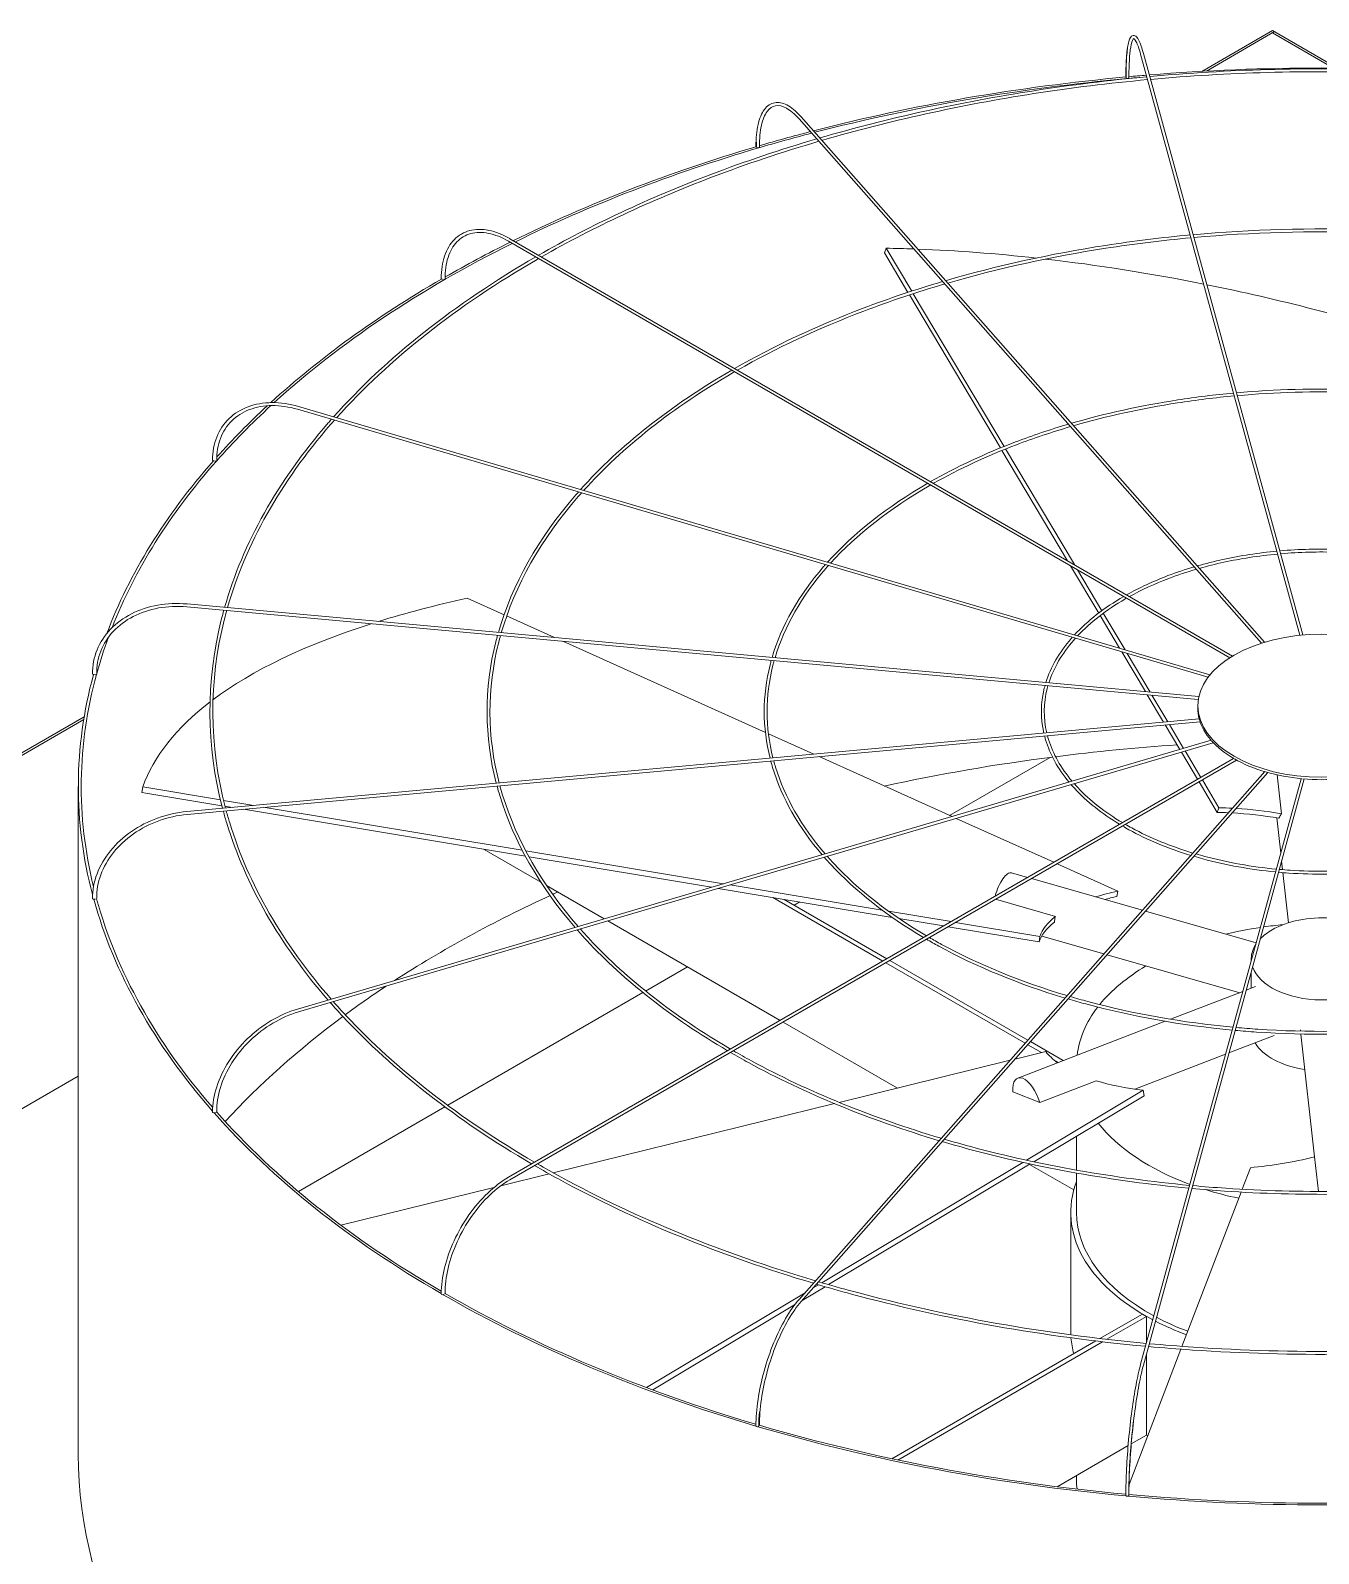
# Model space of a CAD drawing. Header units: millimetres. Extents: x -312439 to 477422, y -331570 to 212570.
# Drawn here: x 394632.1 to 394903.7, y 107245.5 to 107566.4 of the extents above; entities that cross this region are included whole.
import ezdxf

# ---------------------------------------------------------------- set-up
doc = ezdxf.new("R2010")
doc.units = ezdxf.units.MM

msp = doc.modelspace()

# ---------------------------------------------------------------- linework, layer by layer
at = {"color": 0, "linetype": 'Continuous', "lineweight": 0, "extrusion": (0, 0.816497, 0.57735)}
for p, q in [((394893.987, 107566.415), (394879.06, 107557.797)), ((394894.42, 107566.165), (394880.018, 107557.85)), ((394893.987, 107566.415), (394907.701, 107558.498)), ((394906.826, 107558.503), (394893.987, 107565.915)), ((394866.162, 107561.428), (394899.755, 107438.973)), ((394900.374, 107439.033), (394866.753, 107561.59)), ((394794.154, 107547.786), (394891.654, 107437.308)), ((394892.295, 107437.507), (394794.613, 107548.192)), ((394884.953, 107434.23), (394732.921, 107522.006)), ((394885.544, 107434.596), (394733.227, 107522.537)), ((394812.154, 107519.564), (394812.524, 107520.53)), ((394812.524, 107520.53), (394817.907, 107511.482)), ((394817.116, 107511.223), (394812.154, 107519.564)), ((394818.229, 107510.943), (394837.379, 107478.756)), ((394836.617, 107478.448), (394817.437, 107510.684)), ((394880.374, 107430.12), (394688.444, 107486.581)), ((394880.783, 107430.638), (394688.617, 107487.168)), ((394850.759, 107454.68), (394836.934, 107477.916)), ((394837.696, 107478.224), (394852.199, 107453.848)), ((394857.325, 107443.645), (394851.4, 107453.602)), ((394852.84, 107452.771), (394857.979, 107444.134)), ((394731.964, 107443.283), (394724.206, 107446.774)), ((394665.084, 107444.958), (394878.325, 107425.458)), ((394878.439, 107426.063), (394665.14, 107445.568)), ((394858.294, 107443.605), (394862.875, 107435.906)), ((394742.632, 107438.481), (394732.525, 107443.031)), ((394861.729, 107436.243), (394857.64, 107443.115)), ((394787.062, 107418.485), (394744.347, 107437.71)), ((394867.173, 107427.093), (394862.189, 107435.469)), ((394863.335, 107435.132), (394868.173, 107427.002)), ((394871.009, 107420.645), (394867.56, 107426.443)), ((394868.56, 107426.351), (394871.906, 107420.727)), ((394878.222, 107423.624), (394878.222, 107424.124)), ((394665.084, 107401.814), (394878.526, 107421.332)), ((394665.14, 107401.205), (394878.706, 107420.734)), ((394797.249, 107413.9), (394787.712, 107418.192)), ((394874.426, 107414.903), (394871.356, 107420.062)), ((394872.253, 107420.144), (394875.231, 107415.14)), ((394688.444, 107360.192), (394881.013, 107416.841)), ((394688.617, 107359.604), (394881.473, 107416.337)), ((394875.554, 107414.596), (394878.867, 107409.028)), ((394732.921, 107324.766), (394885.775, 107413.016)), ((394886.394, 107412.666), (394733.227, 107324.236)), ((394826.407, 107400.777), (394798.385, 107413.389)), ((394825.901, 107401.005), (394847.092, 107413.24)), ((394878.163, 107408.622), (394874.749, 107414.36)), ((394794.154, 107298.986), (394892.33, 107410.231)), ((394794.613, 107298.581), (394892.981, 107410.043)), ((394900.016, 107408.749), (394866.162, 107285.344)), ((394866.753, 107285.182), (394900.636, 107408.693)), ((394882.307, 107401.656), (394878.476, 107408.095)), ((394879.18, 107408.502), (394882.678, 107402.623)), ((394895.831, 107401.348), (394894.918, 107409.557)), ((394655.636, 107405.856), (394655.801, 107407.001)), ((394672.491, 107403.049), (394655.636, 107405.856)), ((394655.801, 107407.001), (394672.188, 107404.273)), ((394672.844, 107404.163), (394679.199, 107403.105)), ((394674.653, 107402.689), (394673.152, 107402.939)), ((394736.469, 107392.398), (394677.038, 107402.293)), ((394681.584, 107402.708), (394735.787, 107393.684)), ((394882.307, 107401.656), (394882.678, 107402.623)), ((394847.856, 107391.124), (394827.265, 107400.391)), ((394894.887, 107400.477), (394895.712, 107393.06)), ((394739.733, 107386.935), (394727.76, 107393.848)), ((394736.544, 107393.558), (394778.259, 107386.613)), ((394775.714, 107385.864), (394737.238, 107392.27)), ((394838.977, 107388.885), (394842.323, 107387.929)), ((394861.328, 107385.06), (394848.544, 107390.814)), ((394895.895, 107391.413), (394896.1, 107389.572)), ((394896.169, 107388.952), (394897.343, 107378.386)), ((394753.107, 107379.214), (394740.925, 107386.247)), ((394813.793, 107379.524), (394777.1, 107385.633)), ((394779.645, 107386.382), (394811.674, 107381.05)), ((394843.143, 107387.695), (394866.542, 107381.01)), ((394788.615, 107383.716), (394811.821, 107370.319)), ((394812.687, 107370.819), (394791.049, 107383.311)), ((394793.152, 107382.097), (394794.313, 107382.768)), ((394835.574, 107383.325), (394848.196, 107379.719)), ((394861.164, 107383.915), (394861.328, 107385.06)), ((394813.018, 107380.826), (394826.215, 107378.629)), ((394824.638, 107377.719), (394815.217, 107379.287)), ((394867.195, 107380.824), (394890.526, 107374.158)), ((394790.167, 107357.817), (394753.839, 107378.791)), ((394844.749, 107374.371), (394825.589, 107377.561)), ((394827.165, 107378.471), (394844.914, 107375.516)), ((394844.749, 107374.371), (394844.914, 107375.516)), ((394845.315, 107375.577), (394858.439, 107371.828)), ((394812.433, 107369.965), (394841.821, 107352.998)), ((394842.406, 107353.66), (394813.299, 107370.465)), ((394859.091, 107371.641), (394887.046, 107363.655)), ((394889.481, 107370.777), (394889.481, 107370.348)), ((394761.814, 107364.004), (394770.632, 107369.095)), ((394889.481, 107368.033), (394889.481, 107364.592)), ((394720.095, 107339.918), (394761.245, 107363.676)), ((394872.487, 107358.055), (394887.716, 107363.913)), ((394888.426, 107364.186), (394890.371, 107364.934)), ((394814.882, 107343.548), (394790.78, 107357.463)), ((394840.263, 107345.66), (394871.36, 107357.622)), ((394884.793, 107350.944), (394894.34, 107354.616)), ((394899.882, 107355.553), (394899.855, 107355.795)), ((394902.831, 107329.038), (394899.951, 107354.939)), ((394846.171, 107351.255), (394839.691, 107349.659)), ((394842.362, 107352.685), (394845.237, 107351.025)), ((394849.865, 107349.354), (394842.947, 107353.348)), ((394864.966, 107343.317), (394884.083, 107350.671)), ((394838.648, 107349.402), (394802.631, 107340.531)), ((394847.872, 107349.504), (394848.826, 107348.954)), ((394844.89, 107340.498), (394856.823, 107345.088)), ((394839.194, 107342.767), (394844.89, 107340.498)), ((394842.101, 107328.36), (394866.693, 107343.08)), ((394866.899, 107341.949), (394843.641, 107328.027)), ((394866.899, 107341.949), (394866.693, 107343.08)), ((394688.63, 107321.751), (394719.516, 107339.584)), ((394801.626, 107340.283), (394742.357, 107325.684)), ((394852.657, 107326.267), (394852.657, 107333.424)), ((394798.959, 107302.536), (394841.335, 107327.902)), ((394902.831, 107329.038), (394903.639, 107321.772)), ((394741.484, 107325.469), (394731.292, 107322.958)), ((394842.871, 107327.566), (394800.372, 107302.128)), ((394852.072, 107322.076), (394842.72, 107327.476)), ((394852.657, 107317.335), (394852.657, 107325.645)), ((394889.299, 107326.774), (394887.561, 107322.236)), ((394729.845, 107322.602), (394697.585, 107314.656)), ((394887.331, 107321.635), (394874.876, 107289.127)), ((394851.432, 107292.332), (394851.432, 107317.335)), ((394797.147, 107301.452), (394798.242, 107302.107)), ((394762.015, 107280.423), (394795.416, 107300.415)), ((394799.653, 107301.697), (394794.8, 107298.792)), ((394793.227, 107297.851), (394763.307, 107279.942)), ((394866.532, 107295.939), (394857.59, 107290.777)), ((394867.398, 107295.439), (394866.532, 107295.939)), ((394859.033, 107290.609), (394867.398, 107295.439)), ((394867.398, 107295.439), (394867.398, 107289.85)), ((394856.704, 107290.265), (394813.719, 107265.447)), ((394814.986, 107265.179), (394858.143, 107290.095)), ((394874.647, 107288.53), (394863.725, 107260.023)), ((394867.398, 107287.535), (394867.398, 107270.436)), ((394867.398, 107270.436), (394864.195, 107268.586)), ((394863.53, 107268.202), (394848.559, 107259.559)), ((394852.657, 107260.939), (394852.657, 107261.925)), ((394863.047, 107258.253), (394862.944, 107257.985))]:
    msp.add_line(p, q, dxfattribs=at)
at = {"color": 3, "linetype": 'Continuous', "lineweight": 0, "extrusion": (0, 0.816497, 0.57735)}
for p, q in [((394643.464, 107421.776), (394398.286, 107280.222)), ((394399.243, 107280.275), (394643.373, 107421.223)), ((394642.232, 107266.373), (394642.232, 107407.113)), ((394642.232, 107346.055), (394513.556, 107271.764))]:
    msp.add_line(p, q, dxfattribs=at)
at = {"color": 0, "linetype": 'Continuous', "lineweight": 0}
for centre, major_axis, ratio, start_param, end_param in [((394904.457, 107407.113), (-262.225, 0), 0.5773503, 4.5737285, 4.8518651), ((394904.457, 107407.113), (-262.225, 0), 0.5773503, 4.8709744, 5.1337903), ((394904.457, 107407.113), (-261.613, 0), 0.5773503, 4.8702538, 5.1336735), ((394863.352, 107556.62), (0.306, 0), 0.5773503, 3.1415927, 3.7072911), ((394863.399, 107556.446), (0.306, 0.001), 0.5647458, 3.2969897, 4.867786), ((394863.399, 107556.446), (0.306, 0.001), 0.5647458, 4.867786, 6.2831853), ((394904.457, 107407.113), (-261.613, 0), 0.5773503, 4.8601846, 4.8693633), ((394904.457, 107407.113), (-262.225, 0), 0.5773503, 4.8542575, 4.8684283), ((394904.457, 107407.113), (-261.613, 0), 0.5773503, 5.1364588, 5.1836819), ((394904.457, 107407.113), (-262.225, 0), 0.5773503, 5.1365691, 5.1818933), ((394904.457, 107407.113), (-262.225, 0), 0.5773503, 5.1849758, 5.420347), ((394904.457, 107407.113), (-261.613, 0), 0.5773503, 5.183912, 5.4201653), ((394785.37, 107541.992), (0.306, 0), 0.5773503, 3.1415927, 4.134446), ((394785.509, 107541.834), (0.306, 0.003), 0.5659728, 3.6079382, 5.1787345), ((394785.509, 107541.834), (0.306, 0.003), 0.5659728, 5.1787345, 6.2831853), ((394904.457, 107407.113), (-261.613, 0), 0.5773503, 5.4234857, 5.718128), ((394904.457, 107407.113), (-262.225, 0), 0.5773503, 5.4236595, 5.4949761), ((394904.827, 107365.397), (-236.033, 90.421), 0.5343599, 5.2814302, 5.3074736), ((394904.827, 107365.397), (-236.033, 90.421), 0.5343599, 5.1688261, 5.2776752), ((394904.827, 107365.397), (-236.033, 90.421), 0.5343599, 5.0198116, 5.1604272), ((394904.457, 107407.113), (-262.225, 0), 0.5773503, 5.4989549, 5.7196003), ((394719.036, 107514.166), (0.306, 0), 0.5773503, 3.1415927, 4.450555), ((394719.252, 107514.041), (0.306, 0.004), 0.5683066, 3.9193388, 5.4901351), ((394719.252, 107514.041), (0.306, 0.004), 0.5683066, 5.4901351, 6.2831853), ((394904.827, 107365.397), (-236.033, 90.421), 0.5343599, 4.8289255, 5.0170065), ((394904.457, 107407.113), (-261.613, 0), 0.5773503, 5.7230202, 5.8115447), ((394904.457, 107407.113), (-262.225, 0), 0.5773503, 5.7247725, 5.8068149), ((394904.457, 107407.113), (-262.225, 0), 0.5773503, 5.8129334, 6.0685314), ((394904.457, 107407.113), (-261.613, 0), 0.5773503, 5.8119417, 6.0598961), ((394670.841, 107475.868), (0.306, 0), 0.5773503, 3.1415927, 4.7647143), ((394671.114, 107475.788), (0.306, 0.005), 0.5715189, 4.2314546, 5.8022509), ((394671.114, 107475.788), (0.306, 0.005), 0.5715189, 5.8022509, 6.2831853), ((394904.622, 107365.575), (-250.189, 35.961), 0.3284711, 5.5638228, 5.6785471), ((394904.622, 107365.575), (-250.189, 35.961), 0.3284711, 5.6885713, 5.965771), ((394904.457, 107407.113), (-261.613, 0), 0.5773503, 6.0736106, 6.1250005), ((394904.457, 107407.113), (-262.225, 0), 0.5773503, 6.126925, 6.4343205), ((394904.457, 107407.113), (-261.613, 0), 0.5773503, 6.1262297, 6.4235661), ((394645.503, 107430.846), (0.306, 0), 0.5773503, 3.1415927, 5.0788735), ((394645.805, 107430.818), (0.306, 0.006), 0.5752952, 4.5444916, 6.1152879), ((394645.805, 107430.818), (0.306, 0.006), 0.5752952, 6.1152879, 6.2831853), ((394904.622, 107365.575), (-250.189, 35.961), 0.3284711, 5.9728515, 6.2156373), ((394904.349, 107423.624), (-26.126, 0), 0.5773503, 0, 0.1535113), ((394904.349, 107423.624), (-26.126, 0), 0.5773503, 0.160648, 0.4676706), ((394904.457, 107265.873), (-261.613, 0), 0.5773503, 4.8296672, 4.9289778), ((394904.349, 107423.624), (-26.126, 0), 0.5773503, 0.4748072, 0.7818298), ((394904.457, 107265.873), (-261.613, 0), 0.5773503, 4.9315023, 5.0730373), ((394904.349, 107423.624), (-26.126, 0), 0.5773503, 0.7889665, 1.0959891), ((394904.349, 107423.624), (-26.126, 0), 0.5773503, 1.1031258, 1.4101484), ((394904.349, 107423.624), (-26.126, 0), 0.5773503, 1.417285, 1.7243076), ((394904.457, 107364.43), (-56.639, 21.698), 0.5343599, 5.2632147, 5.3074736), ((394904.827, 107365.397), (56.639, -21.698), 0.5343599, 2.113134, 2.1658809), ((394904.827, 107365.397), (56.639, -21.698), 0.5343599, 1.92896, 2.0989228), ((394904.457, 107364.43), (-56.639, 21.698), 0.5343599, 5.0728277, 5.2488944), ((394837.459, 107383.57), (1.518, 5.315), 0.3621096, 0, 1.5955332), ((394645.503, 107383.506), (0.306, 0), 0.5773503, 3.1415927, 5.3930328), ((394904.457, 107407.113), (-262.225, 0), 0.5773503, 0.15775, 0.4689102), ((394645.805, 107383.534), (0.306, 0.006), 0.5792658, 4.8585762, 6.2831853), ((394904.457, 107407.113), (-261.613, 0), 0.5773503, 0.1573017, 0.4645126), ((394904.457, 107265.873), (-261.613, 0), 0.5773503, 5.3840325, 5.5566031), ((394904.457, 107265.873), (-261.613, 0), 0.5773503, 5.3759613, 5.381266), ((394904.622, 107365.575), (-60.036, 8.629), 0.3284711, 5.5638228, 5.6832782), ((394904.457, 107364.43), (-60.036, 8.629), 0.3284711, 5.5638228, 5.6281345), ((394904.622, 107365.575), (-60.036, 8.629), 0.3284711, 5.9787164, 6.2156373), ((394904.457, 107370.777), (-14.976, 0), 0.5773503, 3.6916997, 5.4977871), ((394904.457, 107364.43), (-60.036, 8.629), 0.3284711, 5.9809914, 6.2156373), ((394904.457, 107348.465), (-51.8, 0), 0.5773503, 4.9668384, 5.1151413), ((394904.457, 107370.777), (-14.976, 0), 0.5773503, 5.4977871, 5.7722245), ((394904.457, 107348.465), (-51.8, 0), 0.5773503, 4.8725497, 4.9536635), ((394904.457, 107370.777), (-14.976, 0), 0.5773503, 5.9253681, 6.3268432), ((394904.457, 107348.465), (-51.8, 0), 0.5773503, 5.5125312, 5.8454489), ((394904.457, 107370.777), (-14.976, 0), 0.5773503, 0.1968015, 2.9056449), ((394904.457, 107265.873), (-261.613, 0), 0.5773503, 5.5668053, 5.6187776), ((394904.457, 107348.465), (-51.8, 0), 0.5773503, 5.864801, 6.2160224), ((394904.457, 107265.873), (-261.613, 0), 0.5773503, 5.6218563, 5.7966666), ((394904.251, 107365.561), (-59.674, -10.853), 0.3443205, 0.1772511, 0.3142745), ((394904.457, 107355.87), (-14.976, 0), 0.5773503, 0.3310244, 1.3226651), ((394842.248, 107340.501), (-1.984, 5.159), 0.4527097, 4.5393785, 7.2340672), ((394904.251, 107365.561), (-59.674, -10.853), 0.3443205, 0.5921448, 0.8290657), ((394670.841, 107338.484), (0.306, 0), 0.5773503, 3.1415927, 5.7071921), ((394904.457, 107407.113), (-262.225, 0), 0.5773503, 0.4717795, 0.7837457), ((394671.114, 107338.564), (0.306, 0.005), 0.5830421, 5.1737369, 6.2831853), ((394904.457, 107407.113), (-261.613, 0), 0.5773503, 0.4715588, 0.781436), ((394904.457, 107348.465), (-51.8, 0), 0.5773503, 0.4237953, 1.0021877), ((394904.087, 107365.369), (-56.425, -22.248), 0.5660586, 1.0925617, 1.3294826), ((394904.457, 107317.335), (-53.025, 0), 0.5773503, 6.0678252, 7.1147249), ((394904.457, 107348.465), (-51.8, 0), 0.5773503, 1.0153625, 1.0203014), ((394904.457, 107348.465), (-51.8, 0), 0.5773503, 1.0757224, 1.2236785), ((394904.457, 107317.335), (-51.8, 0), 0.5773503, 0, 0.8158921), ((394719.036, 107300.185), (0.306, 0), 0.5773503, 3.1415927, 6.0213513), ((394904.457, 107407.113), (-262.225, 0), 0.5773503, 0.7858257, 1.0981183), ((394719.252, 107300.31), (0.306, 0.004), 0.5862544, 5.4898935, 6.2831853), ((394904.457, 107407.113), (-261.613, 0), 0.5773503, 0.7858227, 1.096892), ((394904.457, 107317.335), (-53.025, 0), 0.5773503, 0.8456372, 1.0001122), ((394904.457, 107317.335), (-51.8, 0), 0.5773503, 0.8304704, 0.9913861), ((394904.457, 107292.332), (-53.025, 0), 0.5773503, 0, 0.0255506), ((394904.457, 107292.332), (-53.025, 0), 0.5773503, 0.0459168, 0.1554998), ((394785.37, 107272.36), (-0.306, 0), 0.5773503, 0, 3.1415927), ((394904.457, 107407.113), (-262.225, 0), 0.5773503, 1.0998851, 1.4125333), ((394785.509, 107272.517), (-0.306, -0.003), 0.5885883, 2.6652649, 3.1415927), ((394904.457, 107407.113), (-261.613, 0), 0.5773503, 1.1000981, 1.4118355), ((394904.457, 107292.332), (-53.025, 0), 0.5773503, 0.7969487, 0.8037884), ((394904.457, 107260.939), (-51.8, 0), 0.5773503, 0, 0.0632109), ((394863.352, 107257.731), (-0.306, 0), 0.5773503, 0, 3.1415927), ((394904.457, 107407.113), (-262.225, 0), 0.5773503, 1.4139544, 1.727034), ((394863.399, 107257.906), (-0.306, -0.001), 0.5898153, 2.9827557, 3.1415927), ((394904.457, 107407.113), (-261.613, 0), 0.5773503, 1.41439, 1.726367)]:
    msp.add_ellipse(centre, major_axis=major_axis, ratio=ratio, start_param=start_param, end_param=end_param, dxfattribs=at)
msp.add_ellipse((394904.349, 107424.124), major_axis=(-26.126, 0), ratio=0.5773503, dxfattribs=at)
at = {"color": 3, "linetype": 'Continuous', "lineweight": 0}
msp.add_ellipse((394904.457, 107266.373), major_axis=(-262.225, 0), ratio=0.5773503, start_param=0, end_param=2.3561945, dxfattribs=at)
at = {"color": 0, "linetype": 'Continuous', "lineweight": 0}
for points, knots in [([(394863.045, 107556.62), (394863.045, 107558.324), (394863.097, 107559.841), (394863.3, 107562.36), (394863.449, 107563.359), (394863.851, 107564.781), (394864.076, 107565.296), (394864.862, 107565.411), (394865.11, 107565.264), (394865.661, 107564.678), (394865.969, 107564.024), (394866.448, 107562.642), (394866.601, 107562.144), (394866.753, 107561.59)], [4.712389, 4.712389, 4.712389, 4.712389, 5.0265482, 5.0265482, 5.3407075, 5.3407075, 5.6548668, 5.6548668, 5.8236028, 5.8236028, 6.1377621, 6.1377621, 6.2831853, 6.2831853, 6.2831853, 6.2831853]), ([(394863.427, 107562.756), (394863.418, 107562.696), (394863.409, 107562.634), (394863.257, 107561.547), (394863.163, 107560.244), (394863.1, 107558.006), (394863.091, 107557.246), (394863.093, 107556.446)], [1.10131175, 1.10131175, 1.10131175, 1.10131175, 1.12076762, 1.12076762, 1.43803566, 1.43803566, 1.5863026, 1.5863026, 1.5863026, 1.5863026]), ([(394866.162, 107561.428), (394865.844, 107562.589), (394865.524, 107563.48), (394864.968, 107564.561), (394864.719, 107564.711), (394864.692, 107564.711), (394864.488, 107564.562), (394864.135, 107563.397), (394863.991, 107562.547), (394863.78, 107560.304), (394863.718, 107558.874), (394863.705, 107556.985), (394863.705, 107556.718), (394863.706, 107556.447)], [0, 0, 0, 0, 0.3152669, 0.3152669, 0.6094726, 0.6094726, 0.9267406, 0.9267406, 1.2208373, 1.2208373, 1.5356304, 1.5356304, 1.5863402, 1.5863402, 1.5863402, 1.5863402]), ([(394867.472, 107556.654), (394859.465, 107555.917), (394851.524, 107554.94), (394828.097, 107551.314), (394812.936, 107547.966), (394798.529, 107543.755)], [5.65586592, 5.65586592, 5.65586592, 5.65586592, 5.75969853, 5.75969853, 5.96646224, 5.96646224, 5.96646224, 5.96646224]), ([(394867.636, 107556.054), (394859.559, 107555.313), (394851.55, 107554.327), (394828.228, 107550.709), (394813.232, 107547.401), (394798.977, 107543.247)], [5.65539644, 5.65539644, 5.65539644, 5.65539644, 5.76029586, 5.76029586, 5.96514032, 5.96514032, 5.96514032, 5.96514032]), ([(394940.606, 107556.71), (394933.111, 107557.388), (394925.559, 107557.856), (394901.332, 107558.671), (394884.574, 107558.201), (394868.091, 107556.71)], [5.342386, 5.342386, 5.342386, 5.342386, 5.43953692, 5.43953692, 5.65318828, 5.65318828, 5.65318828, 5.65318828]), ([(394940.441, 107556.11), (394932.923, 107556.788), (394925.348, 107557.254), (394901.229, 107558.053), (394884.607, 107557.584), (394868.256, 107556.11)], [5.34285963, 5.34285963, 5.34285963, 5.34285963, 5.44045758, 5.44045758, 5.65271466, 5.65271466, 5.65271466, 5.65271466]), ([(394785.064, 107541.992), (394785.064, 107543.707), (394785.215, 107545.256), (394785.811, 107547.882), (394786.256, 107548.96), (394787.437, 107550.545), (394788.186, 107551.051), (394789.826, 107551.335), (394790.685, 107551.162), (394792.499, 107550.242), (394793.463, 107549.456), (394794.487, 107548.333), (394794.55, 107548.263), (394794.613, 107548.192)], [4.712389, 4.712389, 4.712389, 4.712389, 5.0265482, 5.0265482, 5.3407075, 5.3407075, 5.6548668, 5.6548668, 5.9484515, 5.9484515, 6.2626108, 6.2626108, 6.2831853, 6.2831853, 6.2831853, 6.2831853]), ([(394794.154, 107547.786), (394793.24, 107548.822), (394792.332, 107549.588), (394790.649, 107550.51), (394789.883, 107550.666), (394788.542, 107550.431), (394787.944, 107550.037), (394786.917, 107548.639), (394786.501, 107547.634), (394785.949, 107545.131), (394785.809, 107543.64), (394785.815, 107541.933), (394785.815, 107541.885), (394785.816, 107541.837)], [0, 0, 0, 0, 0.3146448, 0.3146448, 0.6289116, 0.6289116, 0.9461796, 0.9461796, 1.2634477, 1.2634477, 1.5772832, 1.5772832, 1.5863402, 1.5863402, 1.5863402, 1.5863402]), ([(394797.88, 107543.564), (394790.207, 107541.304), (394782.749, 107538.799), (394762.517, 107531.111), (394750.34, 107525.403), (394739.262, 107519.052)], [5.96956861, 5.96956861, 5.96956861, 5.96956861, 6.07987049, 6.07987049, 6.27966483, 6.27966483, 6.27966483, 6.27966483]), ([(394798.327, 107543.057), (394790.554, 107540.775), (394783.003, 107538.242), (394762.852, 107530.581), (394750.826, 107524.952), (394739.876, 107518.698)], [5.96825255, 5.96825255, 5.96825255, 5.96825255, 6.08012371, 6.08012371, 6.27780239, 6.27780239, 6.27780239, 6.27780239]), ([(394785.212, 107542.846), (394785.207, 107542.642), (394785.203, 107542.435), (394785.202, 107542.096), (394785.202, 107541.965), (394785.203, 107541.833)], [7.805980691, 7.805980691, 7.805980691, 7.805980691, 7.845140151, 7.845140151, 7.869416781, 7.869416781, 7.869416781, 7.869416781]), ([(394718.729, 107514.166), (394718.729, 107515.892), (394718.966, 107517.487), (394719.899, 107520.266), (394720.598, 107521.45), (394722.396, 107523.27), (394723.495, 107523.906), (394725.963, 107524.557), (394727.329, 107524.574), (394730.194, 107524.005), (394731.693, 107523.417), (394733.201, 107522.552), (394733.214, 107522.544), (394733.227, 107522.537)], [0, 0, 0, 0, 0.3141593, 0.3141593, 0.6283185, 0.6283185, 0.9411039, 0.9411039, 1.2538555, 1.2538555, 1.5680148, 1.5680148, 1.5707963, 1.5707963, 1.5707963, 1.5707963]), ([(394732.921, 107522.006), (394731.483, 107522.836), (394730.052, 107523.397), (394727.352, 107523.932), (394726.086, 107523.907), (394723.834, 107523.293), (394722.848, 107522.706), (394721.225, 107521.012), (394720.589, 107519.904), (394719.744, 107517.256), (394719.536, 107515.719), (394719.558, 107514.045)], [4.712389, 4.712389, 4.712389, 4.712389, 5.029657, 5.029657, 5.3469251, 5.3469251, 5.6641931, 5.6641931, 5.9814611, 5.9814611, 6.2987292, 6.2987292, 6.2987292, 6.2987292]), ([(394931.463, 107523.382), (394925.879, 107523.885), (394920.254, 107524.233), (394902.136, 107524.845), (394889.582, 107524.495), (394877.234, 107523.382)], [5.34296141, 5.34296141, 5.34296141, 5.34296141, 5.43938168, 5.43938168, 5.65261288, 5.65261288, 5.65261288, 5.65261288]), ([(394931.298, 107522.782), (394925.691, 107523.285), (394920.042, 107523.631), (394902.033, 107524.226), (394889.615, 107523.878), (394877.399, 107522.782)], [5.34359392, 5.34359392, 5.34359392, 5.34359392, 5.44060854, 5.44060854, 5.65198037, 5.65198037, 5.65198037, 5.65198037]), ([(394876.615, 107523.326), (394870.629, 107522.774), (394864.693, 107522.043), (394847.177, 107519.333), (394835.839, 107516.833), (394825.062, 107513.69)], [5.65618024, 5.65618024, 5.65618024, 5.65618024, 5.75959703, 5.75959703, 5.96555925, 5.96555925, 5.96555925, 5.96555925]), ([(394876.779, 107522.726), (394870.723, 107522.17), (394864.718, 107521.43), (394847.308, 107518.728), (394836.136, 107516.268), (394825.51, 107513.182)], [5.6555551, 5.6555551, 5.6555551, 5.6555551, 5.760393, 5.760393, 5.9637948, 5.9637948, 5.9637948, 5.9637948]), ([(394824.413, 107513.5), (394818.662, 107511.805), (394813.073, 107509.928), (394797.952, 107504.183), (394788.862, 107499.927), (394780.586, 107495.194)], [5.96969757, 5.96969757, 5.96969757, 5.96969757, 6.07982614, 6.07982614, 6.27841616, 6.27841616, 6.27841616, 6.27841616]), ([(394824.86, 107512.993), (394819.01, 107511.276), (394813.327, 107509.37), (394798.288, 107503.652), (394789.349, 107499.476), (394781.2, 107494.84)], [5.96794353, 5.96794353, 5.96794353, 5.96794353, 6.08016355, 6.08016355, 6.27592849, 6.27592849, 6.27592849, 6.27592849]), ([(394885.755, 107490.009), (394881.791, 107489.642), (394877.861, 107489.157), (394866.254, 107487.363), (394858.737, 107485.711), (394851.587, 107483.634)], [5.65683386, 5.65683386, 5.65683386, 5.65683386, 5.75939254, 5.75939254, 5.96383461, 5.96383461, 5.96383461, 5.96383461]), ([(394885.919, 107489.409), (394881.886, 107489.038), (394877.886, 107488.544), (394866.385, 107486.758), (394859.034, 107485.145), (394852.035, 107483.126)], [5.65589869, 5.65589869, 5.65589869, 5.65589869, 5.76058509, 5.76058509, 5.96118261, 5.96118261, 5.96118261, 5.96118261]), ([(394922.323, 107490.065), (394918.65, 107490.394), (394914.949, 107490.622), (394902.94, 107491.029), (394894.589, 107490.8), (394886.374, 107490.065)], [5.34408303, 5.34408303, 5.34408303, 5.34408303, 5.43906993, 5.43906993, 5.65149126, 5.65149126, 5.65149126, 5.65149126]), ([(394922.159, 107489.465), (394918.462, 107489.794), (394914.737, 107490.02), (394902.837, 107490.411), (394894.622, 107490.184), (394886.539, 107489.465)], [5.34503474, 5.34503474, 5.34503474, 5.34503474, 5.44090812, 5.44090812, 5.65053954, 5.65053954, 5.65053954, 5.65053954]), ([(394670.534, 107475.868), (394670.534, 107477.601), (394670.834, 107479.25), (394672.009, 107482.22), (394672.886, 107483.539), (394675.127, 107485.706), (394676.49, 107486.554), (394679.561, 107487.695), (394681.268, 107487.989), (394684.857, 107488.002), (394686.738, 107487.721), (394688.617, 107487.168)], [4.712389, 4.712389, 4.712389, 4.712389, 5.0265482, 5.0265482, 5.3407075, 5.3407075, 5.6548668, 5.6548668, 5.969026, 5.969026, 6.2831853, 6.2831853, 6.2831853, 6.2831853]), ([(394688.444, 107486.581), (394686.628, 107487.115), (394684.815, 107487.382), (394681.381, 107487.359), (394679.759, 107487.069), (394676.867, 107485.969), (394675.596, 107485.159), (394673.522, 107483.101), (394672.717, 107481.852), (394671.652, 107479.029), (394671.392, 107477.454), (394671.42, 107475.793)], [0, 0, 0, 0, 0.317268, 0.317268, 0.6345361, 0.6345361, 0.9518041, 0.9518041, 1.2690722, 1.2690722, 1.5863402, 1.5863402, 1.5863402, 1.5863402]), ([(394695.584, 107484.48), (394695.359, 107484.225), (394695.135, 107483.969), (394684.295, 107471.5), (394676.897, 107458.345), (394673.062, 107444.843)], [0.31387846, 0.31387846, 0.31387846, 0.31387846, 0.32022171, 0.32022171, 0.6228537, 0.6228537, 0.6228537, 0.6228537]), ([(394696.233, 107484.289), (394695.961, 107483.982), (394695.69, 107483.674), (394684.858, 107471.228), (394677.505, 107458.172), (394673.683, 107444.786)], [0.31209175, 0.31209175, 0.31209175, 0.31209175, 0.31977769, 0.31977769, 0.62202139, 0.62202139, 0.62202139, 0.62202139]), ([(394850.938, 107483.444), (394847.113, 107482.316), (394843.395, 107481.067), (394833.385, 107477.264), (394827.377, 107474.459), (394821.9, 107471.342)], [5.97003164, 5.97003164, 5.97003164, 5.97003164, 6.07973571, 6.07973571, 6.27604568, 6.27604568, 6.27604568, 6.27604568]), ([(394851.385, 107482.937), (394847.46, 107481.787), (394843.649, 107480.51), (394833.72, 107476.734), (394827.865, 107474.008), (394822.515, 107470.986)], [5.96740299, 5.96740299, 5.96740299, 5.96740299, 6.08024114, 6.08024114, 6.27230164, 6.27230164, 6.27230164, 6.27230164]), ([(394747.65, 107469.164), (394747.474, 107468.964), (394747.298, 107468.764), (394739.204, 107459.452), (394733.669, 107449.64), (394730.773, 107439.566)], [0.31368489, 0.31368489, 0.31368489, 0.31368489, 0.32029533, 0.32029533, 0.62093354, 0.62093354, 0.62093354, 0.62093354]), ([(394748.299, 107468.973), (394748.075, 107468.721), (394747.853, 107468.468), (394739.768, 107459.179), (394734.276, 107449.467), (394731.394, 107439.509)], [0.31130083, 0.31130083, 0.31130083, 0.31130083, 0.31970361, 0.31970361, 0.61980435, 0.61980435, 0.61980435, 0.61980435]), ([(394894.894, 107456.692), (394892.954, 107456.51), (394891.029, 107456.272), (394885.332, 107455.393), (394881.635, 107454.588), (394878.112, 107453.578)], [5.65878241, 5.65878241, 5.65878241, 5.65878241, 5.75876753, 5.75876753, 5.95869527, 5.95869527, 5.95869527, 5.95869527]), ([(394913.183, 107456.748), (394911.42, 107456.902), (394909.645, 107457.01), (394903.744, 107457.214), (394899.597, 107457.105), (394895.514, 107456.748)], [5.34742678, 5.34742678, 5.34742678, 5.34742678, 5.43812478, 5.43812478, 5.64814751, 5.64814751, 5.64814751, 5.64814751]), ([(394913.019, 107456.148), (394911.232, 107456.302), (394909.433, 107456.408), (394903.641, 107456.596), (394899.629, 107456.489), (394895.679, 107456.148)], [5.34934775, 5.34934775, 5.34934775, 5.34934775, 5.44178794, 5.44178794, 5.64622654, 5.64622654, 5.64622654, 5.64622654]), ([(394799.708, 107453.85), (394799.583, 107453.708), (394799.459, 107453.567), (394794.111, 107447.411), (394790.436, 107440.939), (394788.482, 107434.289)], [0.31344956, 0.31344956, 0.31344956, 0.31344956, 0.32044212, 0.32044212, 0.61727915, 0.61727915, 0.61727915, 0.61727915]), ([(394800.357, 107453.659), (394800.185, 107453.465), (394800.014, 107453.271), (394794.674, 107447.139), (394791.044, 107440.766), (394789.103, 107434.232)], [0.30986952, 0.30986952, 0.30986952, 0.30986952, 0.31955549, 0.31955549, 0.6155298, 0.6155298, 0.6155298, 0.6155298]), ([(394877.462, 107453.389), (394875.564, 107452.827), (394873.717, 107452.206), (394868.817, 107450.346), (394865.893, 107448.991), (394863.215, 107447.488)], [5.97102709, 5.97102709, 5.97102709, 5.97102709, 6.0794509, 6.0794509, 6.26898955, 6.26898955, 6.26898955, 6.26898955]), ([(394895.059, 107456.092), (394893.048, 107455.906), (394891.055, 107455.659), (394885.463, 107454.789), (394881.932, 107454.022), (394878.561, 107453.069)], [5.65692719, 5.65692719, 5.65692719, 5.65692719, 5.76114351, 5.76114351, 5.95335964, 5.95335964, 5.95335964, 5.95335964]), ([(394877.91, 107452.882), (394875.911, 107452.299), (394873.971, 107451.649), (394869.153, 107449.816), (394866.381, 107448.54), (394863.833, 107447.131)], [5.96578422, 5.96578422, 5.96578422, 5.96578422, 6.08045705, 6.08045705, 6.26142742, 6.26142742, 6.26142742, 6.26142742]), ([(394645.197, 107430.846), (394645.197, 107432.582), (394645.53, 107434.29), (394646.829, 107437.476), (394647.794, 107438.953), (394650.259, 107441.532), (394651.757, 107442.633), (394655.137, 107444.354), (394657.018, 107444.974), (394660.98, 107445.676), (394663.06, 107445.758), (394665.14, 107445.568)], [4.712389, 4.712389, 4.712389, 4.712389, 5.0265482, 5.0265482, 5.3407075, 5.3407075, 5.6548668, 5.6548668, 5.969026, 5.969026, 6.2831853, 6.2831853, 6.2831853, 6.2831853]), ([(394665.084, 107444.958), (394663.069, 107445.142), (394661.054, 107445.06), (394657.231, 107444.371), (394655.422, 107443.766), (394652.191, 107442.095), (394650.769, 107441.03), (394648.45, 107438.551), (394647.553, 107437.138), (394646.368, 107434.1), (394646.081, 107432.475), (394646.112, 107430.824)], [6.2831853, 6.2831853, 6.2831853, 6.2831853, 6.6004533, 6.6004533, 6.9177214, 6.9177214, 7.2349894, 7.2349894, 7.5522575, 7.5522575, 7.8695255, 7.8695255, 7.8695255, 7.8695255]), ([(394672.894, 107444.244), (394672.735, 107443.666), (394672.582, 107443.088), (394669.083, 107429.268), (394669.15, 107415.734), (394672.633, 107402.505)], [0.6273321, 0.6273321, 0.6273321, 0.6273321, 0.64026634, 0.64026634, 0.9362265, 0.9362265, 0.9362265, 0.9362265]), ([(394673.514, 107444.187), (394673.352, 107443.602), (394673.196, 107443.016), (394669.693, 107429.231), (394669.762, 107415.749), (394673.251, 107402.561)], [0.62653255, 0.62653255, 0.62653255, 0.62653255, 0.63973087, 0.63973087, 0.93697289, 0.93697289, 0.93697289, 0.93697289]), ([(394730.604, 107438.966), (394730.479, 107438.515), (394730.359, 107438.063), (394727.747, 107427.738), (394727.778, 107417.648), (394730.338, 107407.781)], [0.62689443, 0.62689443, 0.62689443, 0.62689443, 0.64035432, 0.64035432, 0.93404611, 0.93404611, 0.93404611, 0.93404611]), ([(394731.224, 107438.91), (394731.096, 107438.451), (394730.973, 107437.991), (394728.357, 107427.701), (394728.39, 107417.663), (394730.956, 107407.838)], [0.62582334, 0.62582334, 0.62582334, 0.62582334, 0.63964072, 0.63964072, 0.93502054, 0.93502054, 0.93502054, 0.93502054]), ([(394851.766, 107438.536), (394851.692, 107438.453), (394851.62, 107438.37), (394849.016, 107435.371), (394847.205, 107432.237), (394846.195, 107429.011)], [0.31275087, 0.31275087, 0.31275087, 0.31275087, 0.32087906, 0.32087906, 0.60646372, 0.60646372, 0.60646372, 0.60646372]), ([(394852.416, 107438.344), (394852.294, 107438.209), (394852.175, 107438.074), (394849.582, 107435.1), (394847.815, 107432.064), (394846.819, 107428.954)], [0.30556743, 0.30556743, 0.30556743, 0.30556743, 0.31911145, 0.31911145, 0.60263629, 0.60263629, 0.60263629, 0.60263629]), ([(394788.31, 107433.69), (394788.221, 107433.368), (394788.135, 107433.046), (394786.409, 107426.216), (394786.407, 107419.566), (394788.047, 107413.059)], [0.62618978, 0.62618978, 0.62618978, 0.62618978, 0.64052907, 0.64052907, 0.92987427, 0.92987427, 0.92987427, 0.92987427]), ([(394788.93, 107433.633), (394788.838, 107433.304), (394788.749, 107432.974), (394787.019, 107426.179), (394787.019, 107419.581), (394788.664, 107413.115)], [0.62457061, 0.62457061, 0.62457061, 0.62457061, 0.6394598, 0.6394598, 0.93127617, 0.93127617, 0.93127617, 0.93127617]), ([(394846.017, 107428.413), (394845.963, 107428.221), (394845.911, 107428.029), (394845.072, 107424.694), (394845.038, 107421.484), (394845.762, 107418.336)], [0.62410482, 0.62410482, 0.62410482, 0.62410482, 0.64104385, 0.64104385, 0.91753144, 0.91753144, 0.91753144, 0.91753144]), ([(394846.637, 107428.356), (394846.58, 107428.157), (394846.526, 107427.957), (394845.682, 107424.657), (394845.65, 107421.498), (394846.378, 107418.393)], [0.62079185, 0.62079185, 0.62079185, 0.62079185, 0.63891194, 0.63891194, 0.91997787, 0.91997787, 0.91997787, 0.91997787]), ([(394845.91, 107417.735), (394845.979, 107417.471), (394846.054, 107417.207), (394847.068, 107413.855), (394848.737, 107410.848), (394851.07, 107408.032)], [0.93516687, 0.93516687, 0.93516687, 0.93516687, 0.95843835, 0.95843835, 1.2316048, 1.2316048, 1.2316048, 1.2316048]), ([(394846.529, 107417.791), (394846.598, 107417.533), (394846.672, 107417.275), (394847.688, 107413.979), (394849.36, 107411.009), (394851.71, 107408.22)], [0.93813971, 0.93813971, 0.93813971, 0.93813971, 0.96156851, 0.96156851, 1.23828559, 1.23828559, 1.23828559, 1.23828559]), ([(394788.203, 107412.458), (394788.326, 107411.999), (394788.457, 107411.541), (394790.535, 107404.71), (394794.053, 107398.504), (394799.004, 107392.715)], [0.93878416, 0.93878416, 0.93878416, 0.93878416, 0.9592157, 0.9592157, 1.24402203, 1.24402203, 1.24402203, 1.24402203]), ([(394788.822, 107412.514), (394788.945, 107412.062), (394789.075, 107411.609), (394791.154, 107404.835), (394794.678, 107398.667), (394799.648, 107392.905)], [0.94031776, 0.94031776, 0.94031776, 0.94031776, 0.96078603, 0.96078603, 1.24747633, 1.24747633, 1.24747633, 1.24747633]), ([(394730.496, 107407.181), (394730.673, 107406.528), (394730.86, 107405.875), (394734.001, 107395.565), (394739.372, 107386.162), (394746.943, 107377.401)], [0.94000678, 0.94000678, 0.94000678, 0.94000678, 0.95947637, 0.95947637, 1.24820492, 1.24820492, 1.24820492, 1.24820492]), ([(394731.116, 107407.238), (394731.292, 107406.59), (394731.479, 107405.944), (394734.621, 107395.691), (394739.997, 107386.325), (394747.589, 107377.591)], [0.94103976, 0.94103976, 0.94103976, 0.94103976, 0.9605244, 0.9605244, 1.25053309, 1.25053309, 1.25053309, 1.25053309]), ([(394851.502, 107407.521), (394851.748, 107407.236), (394852.002, 107406.953), (394854.807, 107403.921), (394858.002, 107401.378), (394861.727, 107399.132)], [1.24820371, 1.24820371, 1.24820371, 1.24820371, 1.27608724, 1.27608724, 1.54927756, 1.54927756, 1.54927756, 1.54927756]), ([(394852.149, 107407.711), (394852.401, 107407.424), (394852.661, 107407.139), (394855.459, 107404.171), (394858.633, 107401.682), (394862.334, 107399.483)], [1.2552022, 1.2552022, 1.2552022, 1.2552022, 1.28394226, 1.28394226, 1.55644282, 1.55644282, 1.55644282, 1.55644282]), ([(394645.197, 107383.506), (394645.197, 107385.242), (394645.53, 107387.007), (394646.823, 107390.417), (394647.784, 107392.063), (394650.237, 107395.077), (394651.728, 107396.446), (394655.096, 107398.777), (394656.971, 107399.738), (394660.926, 107401.162), (394663.005, 107401.624), (394665.084, 107401.814)], [4.712389, 4.712389, 4.712389, 4.712389, 5.0265482, 5.0265482, 5.3407075, 5.3407075, 5.6548668, 5.6548668, 5.969026, 5.969026, 6.2831853, 6.2831853, 6.2831853, 6.2831853]), ([(394672.793, 107401.904), (394673.022, 107401.06), (394673.265, 107400.217), (394677.468, 107386.428), (394684.695, 107373.824), (394694.892, 107362.089)], [0.94070481, 0.94070481, 0.94070481, 0.94070481, 0.95960699, 0.95960699, 1.25038008, 1.25038008, 1.25038008, 1.25038008]), ([(394673.412, 107401.961), (394673.641, 107401.123), (394673.883, 107400.285), (394678.088, 107386.554), (394685.32, 107373.988), (394695.539, 107362.279)], [0.94148414, 0.94148414, 0.94148414, 0.94148414, 0.96039344, 0.96039344, 1.25213605, 1.25213605, 1.25213605, 1.25213605]), ([(394665.14, 107401.205), (394663.124, 107401.02), (394661.108, 107400.569), (394657.277, 107399.179), (394655.463, 107398.24), (394652.219, 107395.97), (394650.79, 107394.639), (394648.459, 107391.721), (394647.558, 107390.134), (394646.368, 107386.866), (394646.081, 107385.185), (394646.112, 107383.54)], [0, 0, 0, 0, 0.317268, 0.317268, 0.6345361, 0.6345361, 0.9518041, 0.9518041, 1.2690722, 1.2690722, 1.5863402, 1.5863402, 1.5863402, 1.5863402]), ([(394862.331, 107398.774), (394862.78, 107398.511), (394863.237, 107398.252), (394867.601, 107395.858), (394872.005, 107394.031), (394876.753, 107392.58)], [1.5639266, 1.5639266, 1.5639266, 1.5639266, 1.59638594, 1.59638594, 1.86940636, 1.86940636, 1.86940636, 1.86940636]), ([(394862.943, 107399.127), (394863.388, 107398.87), (394863.841, 107398.617), (394868.158, 107396.283), (394872.51, 107394.5), (394877.198, 107393.085)], [1.5712561, 1.5712561, 1.5712561, 1.5712561, 1.60358263, 1.60358263, 1.87454698, 1.87454698, 1.87454698, 1.87454698]), ([(394895.33, 107400.403), (394895.435, 107400.677), (394895.575, 107400.956), (394895.776, 107401.267), (394895.803, 107401.308), (394895.831, 107401.348)], [0, 0, 0, 0, 1.7008868, 1.7008868, 1.9577529, 1.9577529, 1.9577529, 1.9577529]), ([(394799.444, 107392.206), (394799.897, 107391.687), (394800.362, 107391.172), (394806.072, 107385.03), (394812.682, 107379.836), (394820.409, 107375.277)], [1.2523872, 1.2523872, 1.2523872, 1.2523872, 1.27803342, 1.27803342, 1.55997281, 1.55997281, 1.55997281, 1.55997281]), ([(394800.091, 107392.397), (394800.551, 107391.876), (394801.022, 107391.358), (394806.724, 107385.282), (394813.315, 107380.142), (394821.019, 107375.629)], [1.2559207, 1.2559207, 1.2559207, 1.2559207, 1.28197401, 1.28197401, 1.56361702, 1.56361702, 1.56361702, 1.56361702]), ([(394877.398, 107392.386), (394878.02, 107392.201), (394878.648, 107392.023), (394884.146, 107390.533), (394889.324, 107389.601), (394894.622, 107389.089)], [1.88173801, 1.88173801, 1.88173801, 1.88173801, 1.91726722, 1.91726722, 2.19052772, 2.19052772, 2.19052772, 2.19052772]), ([(394877.846, 107392.892), (394878.468, 107392.71), (394879.095, 107392.534), (394884.508, 107391.088), (394889.588, 107390.185), (394894.787, 107389.689)], [1.88697171, 1.88697171, 1.88697171, 1.88697171, 1.922693, 1.922693, 2.19235404, 2.19235404, 2.19235404, 2.19235404]), ([(394895.242, 107389.031), (394895.958, 107388.967), (394896.676, 107388.91), (394902.729, 107388.495), (394908.149, 107388.553), (394913.456, 107389.031)], [2.20116261, 2.20116261, 2.20116261, 2.20116261, 2.23802396, 2.23802396, 2.51122637, 2.51122637, 2.51122637, 2.51122637]), ([(394895.406, 107389.632), (394896.157, 107389.565), (394896.91, 107389.506), (394902.856, 107389.112), (394908.127, 107389.171), (394913.291, 107389.632)], [2.2030547, 2.2030547, 2.2030547, 2.2030547, 2.24193573, 2.24193573, 2.50933428, 2.50933428, 2.50933428, 2.50933428]), ([(394848.196, 107379.719), (394848.185, 107379.666), (394848.174, 107379.612), (394848.091, 107379.207), (394848.032, 107378.862), (394847.985, 107378.537)], [52.4705624, 52.4705624, 52.4705624, 52.4705624, 52.7274285, 52.7274285, 54.4283153, 54.4283153, 54.4283153, 54.4283153]), ([(394747.386, 107376.892), (394748.046, 107376.139), (394748.722, 107375.391), (394757.336, 107366.14), (394767.364, 107358.296), (394779.095, 107351.424)], [1.25379638, 1.25379638, 1.25379638, 1.25379638, 1.27868669, 1.27868669, 1.5635663, 1.5635663, 1.5635663, 1.5635663]), ([(394748.033, 107377.083), (394748.699, 107376.327), (394749.382, 107375.577), (394757.989, 107366.392), (394767.997, 107358.602), (394779.705, 107351.777)], [1.25615972, 1.25615972, 1.25615972, 1.25615972, 1.28131662, 1.28131662, 1.56600951, 1.56600951, 1.56600951, 1.56600951]), ([(394821.017, 107374.921), (394821.869, 107374.426), (394822.734, 107373.938), (394831.549, 107369.121), (394840.535, 107365.429), (394850.227, 107362.523)], [1.56734097, 1.56734097, 1.56734097, 1.56734097, 1.5981909, 1.5981909, 1.87714164, 1.87714164, 1.87714164, 1.87714164]), ([(394821.629, 107375.275), (394822.478, 107374.785), (394823.339, 107374.303), (394832.106, 107369.546), (394841.04, 107365.899), (394850.673, 107363.028)], [1.57102631, 1.57102631, 1.57102631, 1.57102631, 1.60180119, 1.60180119, 1.87974458, 1.87974458, 1.87974458, 1.87974458]), ([(394670.534, 107338.484), (394670.534, 107340.216), (394670.834, 107342.031), (394671.996, 107345.652), (394672.859, 107347.457), (394675.064, 107350.886), (394676.405, 107352.509), (394679.436, 107355.419), (394681.125, 107356.705), (394684.69, 107358.815), (394686.565, 107359.639), (394688.444, 107360.192)], [4.712389, 4.712389, 4.712389, 4.712389, 5.0265482, 5.0265482, 5.3407075, 5.3407075, 5.6548668, 5.6548668, 5.969026, 5.969026, 6.2831853, 6.2831853, 6.2831853, 6.2831853]), ([(394695.336, 107361.581), (394696.2, 107360.597), (394697.085, 107359.619), (394708.603, 107347.259), (394722.051, 107336.762), (394737.79, 107327.577)], [1.25457919, 1.25457919, 1.25457919, 1.25457919, 1.27901417, 1.27901417, 1.56542833, 1.56542833, 1.56542833, 1.56542833]), ([(394695.984, 107361.771), (394696.854, 107360.785), (394697.745, 107359.804), (394709.256, 107347.511), (394722.685, 107337.069), (394738.402, 107327.93)], [1.25635494, 1.25635494, 1.25635494, 1.25635494, 1.28098769, 1.28098769, 1.56726607, 1.56726607, 1.56726607, 1.56726607]), ([(394850.874, 107362.33), (394852.104, 107361.967), (394853.345, 107361.616), (394864.389, 107358.633), (394874.815, 107356.775), (394885.482, 107355.772)], [1.88333864, 1.88333864, 1.88333864, 1.88333864, 1.91863403, 1.91863403, 2.19480098, 2.19480098, 2.19480098, 2.19480098]), ([(394851.321, 107362.837), (394852.551, 107362.476), (394853.793, 107362.127), (394864.751, 107359.189), (394875.08, 107357.359), (394885.647, 107356.372)], [1.88596498, 1.88596498, 1.88596498, 1.88596498, 1.92135596, 1.92135596, 2.19572889, 2.19572889, 2.19572889, 2.19572889]), ([(394688.617, 107359.604), (394686.801, 107359.07), (394684.982, 107358.268), (394681.523, 107356.21), (394679.884, 107354.954), (394676.951, 107352.112), (394675.657, 107350.528), (394673.547, 107347.192), (394672.73, 107345.441), (394671.652, 107341.951), (394671.392, 107340.213), (394671.42, 107338.569)], [6.2831853, 6.2831853, 6.2831853, 6.2831853, 6.6004533, 6.6004533, 6.9177214, 6.9177214, 7.2349894, 7.2349894, 7.5522575, 7.5522575, 7.8695255, 7.8695255, 7.8695255, 7.8695255]), ([(394886.102, 107355.715), (394887.605, 107355.578), (394889.112, 107355.458), (394901.242, 107354.634), (394912.032, 107354.755), (394922.595, 107355.715)], [2.20014358, 2.20014358, 2.20014358, 2.20014358, 2.23901367, 2.23901367, 2.5122454, 2.5122454, 2.5122454, 2.5122454]), ([(394886.266, 107356.315), (394887.804, 107356.176), (394889.346, 107356.055), (394901.369, 107355.251), (394912.011, 107355.374), (394922.431, 107356.315)], [2.20108803, 2.20108803, 2.20108803, 2.20108803, 2.24097619, 2.24097619, 2.51130095, 2.51130095, 2.51130095, 2.51130095]), ([(394779.704, 107351.069), (394780.958, 107350.342), (394782.231, 107349.625), (394795.497, 107342.384), (394809.066, 107336.828), (394823.701, 107332.466)], [1.56848817, 1.56848817, 1.56848817, 1.56848817, 1.5987935, 1.5987935, 1.87973748, 1.87973748, 1.87973748, 1.87973748]), ([(394780.316, 107351.422), (394781.567, 107350.701), (394782.836, 107349.99), (394796.054, 107342.809), (394809.571, 107337.298), (394824.148, 107332.973)], [1.57094967, 1.57094967, 1.57094967, 1.57094967, 1.60120298, 1.60120298, 1.88148008, 1.88148008, 1.88148008, 1.88148008]), ([(394824.349, 107332.274), (394826.187, 107331.732), (394828.042, 107331.209), (394844.632, 107326.733), (394860.306, 107323.949), (394876.343, 107322.455)], [1.8838758, 1.8838758, 1.8838758, 1.8838758, 1.91908947, 1.91908947, 2.1962344, 2.1962344, 2.1962344, 2.1962344]), ([(394824.796, 107332.781), (394826.635, 107332.241), (394828.49, 107331.72), (394844.993, 107327.289), (394860.571, 107324.533), (394876.507, 107323.055)], [1.88562881, 1.88562881, 1.88562881, 1.88562881, 1.92090607, 1.92090607, 2.19685631, 2.19685631, 2.19685631, 2.19685631]), ([(394718.729, 107300.185), (394718.729, 107301.911), (394718.966, 107303.766), (394719.884, 107307.561), (394720.567, 107309.5), (394722.311, 107313.279), (394723.372, 107315.118), (394725.773, 107318.517), (394727.111, 107320.078), (394729.938, 107322.771), (394731.427, 107323.903), (394732.921, 107324.766)], [0, 0, 0, 0, 0.3141593, 0.3141593, 0.6283185, 0.6283185, 0.9424778, 0.9424778, 1.2566371, 1.2566371, 1.5707963, 1.5707963, 1.5707963, 1.5707963]), ([(394738.401, 107327.222), (394740.054, 107326.265), (394741.732, 107325.322), (394759.447, 107315.657), (394777.601, 107308.236), (394797.184, 107302.42)], [1.56912341, 1.56912341, 1.56912341, 1.56912341, 1.59909496, 1.59909496, 1.88107719, 1.88107719, 1.88107719, 1.88107719]), ([(394739.013, 107327.576), (394740.662, 107326.624), (394742.337, 107325.686), (394760.004, 107316.082), (394778.106, 107308.706), (394797.631, 107302.926)], [1.57097144, 1.57097144, 1.57097144, 1.57097144, 1.60090305, 1.60090305, 1.88238695, 1.88238695, 1.88238695, 1.88238695]), ([(394733.227, 107324.236), (394731.79, 107323.405), (394730.347, 107322.307), (394727.6, 107319.679), (394726.297, 107318.152), (394723.964, 107314.822), (394722.934, 107313.02), (394721.254, 107309.326), (394720.603, 107307.433), (394719.744, 107303.751), (394719.536, 107301.961), (394719.558, 107300.315)], [4.712389, 4.712389, 4.712389, 4.712389, 5.029657, 5.029657, 5.3469251, 5.3469251, 5.6641931, 5.6641931, 5.9814611, 5.9814611, 6.2987292, 6.2987292, 6.2987292, 6.2987292]), ([(394876.962, 107322.398), (394879.251, 107322.189), (394881.548, 107322.007), (394899.755, 107320.773), (394915.916, 107320.958), (394931.735, 107322.398)], [2.19980176, 2.19980176, 2.19980176, 2.19980176, 2.23934285, 2.23934285, 2.51258722, 2.51258722, 2.51258722, 2.51258722]), ([(394877.127, 107322.998), (394879.451, 107322.787), (394881.782, 107322.603), (394899.882, 107321.391), (394915.894, 107321.577), (394931.571, 107322.998)], [2.20043103, 2.20043103, 2.20043103, 2.20043103, 2.24065263, 2.24065263, 2.51195795, 2.51195795, 2.51195795, 2.51195795]), ([(394797.832, 107302.228), (394800.276, 107301.508), (394802.742, 107300.812), (394824.875, 107294.845), (394845.8, 107291.134), (394867.206, 107289.149)], [1.88418355, 1.88418355, 1.88418355, 1.88418355, 1.91931715, 1.91931715, 2.19696607, 2.19696607, 2.19696607, 2.19696607]), ([(394798.279, 107302.735), (394800.724, 107302.017), (394803.19, 107301.324), (394825.237, 107295.401), (394846.065, 107291.718), (394867.37, 107289.749)], [1.88549918, 1.88549918, 1.88549918, 1.88549918, 1.92068034, 1.92068034, 2.19743376, 2.19743376, 2.19743376, 2.19743376]), ([(394785.064, 107272.36), (394785.064, 107274.075), (394785.215, 107275.956), (394785.802, 107279.873), (394786.239, 107281.907), (394787.355, 107285.934), (394788.034, 107287.926), (394789.571, 107291.675), (394790.428, 107293.432), (394792.24, 107296.544), (394793.193, 107297.897), (394794.154, 107298.986)], [4.712389, 4.712389, 4.712389, 4.712389, 5.0265482, 5.0265482, 5.3407075, 5.3407075, 5.6548668, 5.6548668, 5.969026, 5.969026, 6.2831853, 6.2831853, 6.2831853, 6.2831853]), ([(394794.613, 107298.581), (394793.699, 107297.545), (394792.779, 107296.24), (394791.018, 107293.214), (394790.178, 107291.49), (394788.673, 107287.804), (394788.008, 107285.843), (394786.921, 107281.883), (394786.499, 107279.884), (394785.94, 107276.052), (394785.803, 107274.22), (394785.815, 107272.549), (394785.815, 107272.535), (394785.816, 107272.52)], [0, 0, 0, 0, 0.3146448, 0.3146448, 0.6317673, 0.6317673, 0.9490354, 0.9490354, 1.2663034, 1.2663034, 1.5835715, 1.5835715, 1.5863402, 1.5863402, 1.5863402, 1.5863402]), ([(394867.99, 107289.692), (394871.1, 107289.41), (394874.219, 107289.163), (394898.394, 107287.541), (394919.775, 107287.791), (394940.707, 107289.692)], [2.20011555, 2.20011555, 2.20011555, 2.20011555, 2.24049017, 2.24049017, 2.51227343, 2.51227343, 2.51227343, 2.51227343]), ([(394867.825, 107289.092), (394870.9, 107288.812), (394873.984, 107288.567), (394898.267, 107286.924), (394919.797, 107287.172), (394940.872, 107289.092)], [2.19964371, 2.19964371, 2.19964371, 2.19964371, 2.23950729, 2.23950729, 2.51274527, 2.51274527, 2.51274527, 2.51274527]), ([(394863.045, 107257.731), (394863.045, 107259.435), (394863.097, 107261.325), (394863.298, 107265.295), (394863.448, 107267.375), (394863.831, 107271.524), (394864.065, 107273.592), (394864.592, 107277.515), (394864.886, 107279.369), (394865.507, 107282.686), (394865.834, 107284.147), (394866.162, 107285.344)], [4.712389, 4.712389, 4.712389, 4.712389, 5.0265482, 5.0265482, 5.3407075, 5.3407075, 5.6548668, 5.6548668, 5.969026, 5.969026, 6.2831853, 6.2831853, 6.2831853, 6.2831853]), ([(394866.753, 107285.182), (394866.434, 107284.022), (394866.114, 107282.591), (394865.504, 107279.325), (394865.213, 107277.488), (394864.693, 107273.599), (394864.463, 107271.548), (394864.087, 107267.439), (394863.941, 107265.381), (394863.748, 107261.463), (394863.701, 107259.604), (394863.706, 107257.928), (394863.706, 107257.917), (394863.706, 107257.907)], [0, 0, 0, 0, 0.3152669, 0.3152669, 0.6325349, 0.6325349, 0.949803, 0.949803, 1.267071, 1.267071, 1.584339, 1.584339, 1.5863402, 1.5863402, 1.5863402, 1.5863402]), ([(394863.658, 107257.731), (394863.658, 107259.423), (394863.709, 107261.303), (394863.91, 107265.255), (394864.059, 107267.327), (394864.374, 107270.743), (394864.516, 107272.089), (394864.673, 107273.405)], [4.71238898, 4.71238898, 4.71238898, 4.71238898, 5.02654825, 5.02654825, 5.34070751, 5.34070751, 5.54584713, 5.54584713, 5.54584713, 5.54584713])]:
    msp.add_open_spline(points, degree=3, knots=knots, dxfattribs=at)
for points in [[(394738.649, 107518.699), (394721.552, 107508.825), (394707.119, 107497.409), (394696.034, 107484.986)], [(394738.984, 107518.186), (394722.021, 107508.392), (394707.699, 107497.084), (394696.684, 107484.795)], [(394739.262, 107518.346), (394739.169, 107518.292), (394739.076, 107518.239), (394738.984, 107518.186)], [(394779.972, 107494.841), (394767.201, 107487.466), (394756.409, 107478.944), (394748.1, 107469.67)], [(394780.297, 107494.322), (394767.665, 107487.029), (394756.986, 107478.617), (394748.752, 107469.478)], [(394780.585, 107494.488), (394780.489, 107494.432), (394780.393, 107494.377), (394780.297, 107494.322)], [(394821.285, 107470.989), (394812.841, 107466.111), (394805.689, 107460.483), (394800.159, 107454.355)], [(394821.61, 107470.47), (394813.305, 107465.675), (394806.267, 107460.155), (394800.812, 107454.163)], [(394821.898, 107470.635), (394821.802, 107470.58), (394821.706, 107470.525), (394821.61, 107470.47)], [(394862.598, 107447.137), (394858.48, 107444.757), (394854.97, 107442.02), (394852.221, 107439.04)], [(394862.924, 107446.618), (394858.945, 107444.321), (394855.55, 107441.693), (394852.878, 107438.847)], [(394863.212, 107446.783), (394863.115, 107446.728), (394863.019, 107446.673), (394862.924, 107446.618)], [(394785.677, 107272.36), (394785.677, 107273.3), (394785.723, 107274.295), (394785.814, 107275.327)]]:
    msp.add_open_spline(points, degree=3, dxfattribs=at)

doc.saveas('drawing.dxf')
